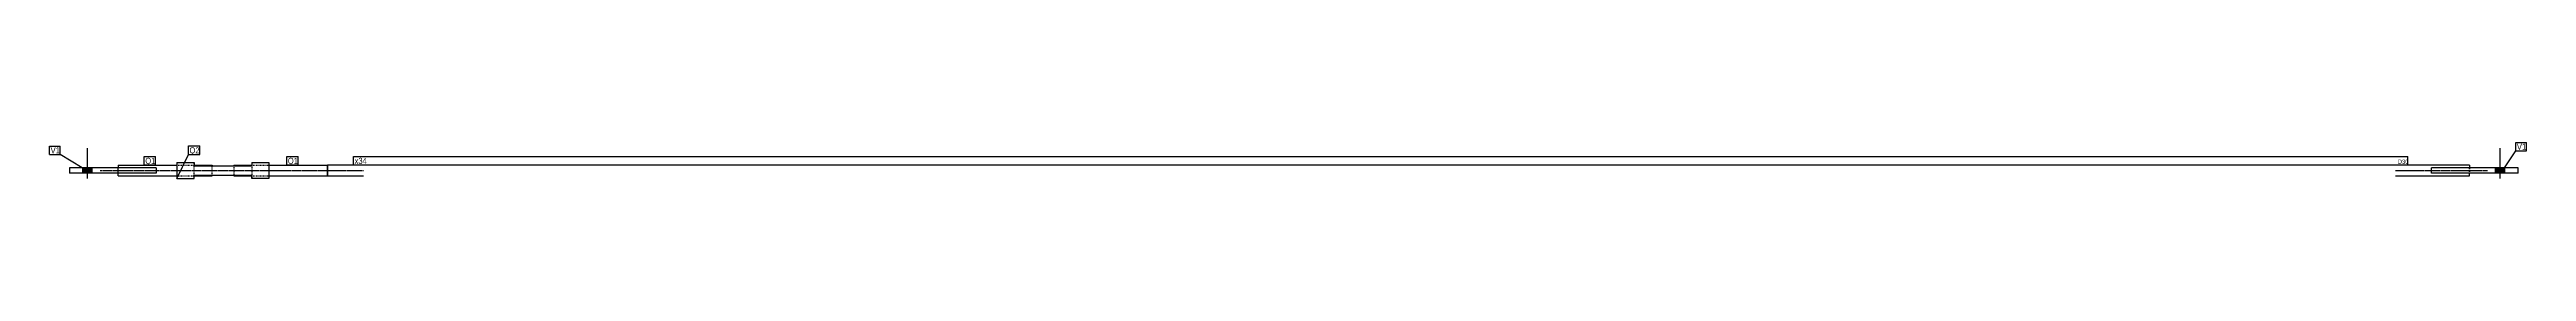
# Model space of a CAD drawing. Header units: millimetres. Extents: x 12 to 19905, y 12 to 354.
# Drawn here: x 12 to 6876, y 12 to 113 of the extents above; entities that cross this region are included whole.
import ezdxf

# ---------------------------------------------------------------- set-up
doc = ezdxf.new("R2010")
doc.units = ezdxf.units.MM
doc.linetypes.add('DXK_LINE_DOT2', pattern=[3.9198, 1.9599, -1.9599])
doc.linetypes.add('DXK_LINE_DOT3', pattern=[5.9187, 2.979, -0.9799, 0.9799, -0.9799])
doc.layers.add('STÅL', color=7, linetype='Continuous')
doc.layers.add('TEKST', color=7, linetype='Continuous')
doc.styles.add('Arial Narrow', font='ARIALN.TTF', dxfattribs={"height": 0.2})

msp = doc.modelspace()

# ---------------------------------------------------------------- hatches: boundary and pattern name
at = {"layer": 'STÅL', "linetype": 'Continuous'}
for points in [[(104.4, 27), (130.4, 27), (130.4, 42), (104.4, 42)], [(6816.1, 42), (6790.1, 42), (6790.1, 27), (6816.1, 27)]]:
    msp.add_hatch(color=96, dxfattribs=at).paths.add_polyline_path(points)

# ---------------------------------------------------------------- linework, layer by layer
at = {"layer": 'STÅL', "color": 96, "linetype": 'Continuous'}
for p, q in [((117.4, 12), (117.4, 97)), ((6803.1, 12), (6803.1, 97)), ((104.4, 27), (104.4, 42)), ((130.4, 27), (130.4, 42)), ((6790.1, 27), (6790.1, 42)), ((6816.1, 27), (6816.1, 42))]:
    msp.add_line(p, q, dxfattribs=at)
at = {"layer": 'STÅL', "color": 2, "linetype": 'Continuous'}
for p, q in [((307.4, 42), (67.4, 42)), ((67.4, 42), (67.4, 27)), ((307.4, 27), (67.4, 27)), ((202.4, 49.5), (364.9, 49.5)), ((202.4, 49.5), (202.4, 42)), ((202.4, 19.5), (202.4, 27)), ((202.4, 19.5), (364.9, 19.5)), ((307.4, 42), (307.4, 27)), ((364.9, 57), (412.4, 57)), ((364.9, 57), (364.9, 12)), ((364.9, 12), (412.4, 12)), ((412.4, 57), (412.4, 47.7)), ((412.4, 49.5), (462.4, 49.5)), ((412.4, 47.7), (572.4, 47.7)), ((412.4, 21.3), (572.4, 21.3)), ((412.4, 12), (412.4, 21.3)), ((412.4, 19.5), (462.4, 19.5)), ((462.4, 49.5), (462.4, 47.7)), ((462.4, 19.5), (462.4, 21.3)), ((522.4, 49.5), (572.4, 49.5)), ((522.4, 49.5), (522.4, 47.7)), ((522.4, 21.3), (522.4, 19.5)), ((522.4, 19.5), (572.4, 19.5)), ((572.4, 57), (619.9, 57)), ((572.4, 57), (572.4, 47.7)), ((572.4, 12), (572.4, 21.3)), ((619.9, 12), (572.4, 12)), ((619.9, 57), (619.9, 12)), ((619.9, 49.5), (782.4, 49.5)), ((619.9, 19.5), (782.4, 19.5)), ((782.4, 19.5), (782.4, 49.5)), ((882.4, 49.5), (782.4, 49.5)), ((782.4, 49.5), (782.4, 19.5)), ((782.4, 19.5), (882.4, 19.5)), ((6718.1, 49.5), (6513.1, 49.5)), ((6513.1, 19.5), (6718.1, 19.5)), ((6853.1, 42), (6613.1, 42)), ((6613.1, 27), (6613.1, 42)), ((6853.1, 27), (6613.1, 27)), ((6718.1, 49.5), (6718.1, 42)), ((6718.1, 19.5), (6718.1, 27)), ((6853.1, 27), (6853.1, 42))]:
    msp.add_line(p, q, dxfattribs=at)
at = {"layer": 'STÅL', "color": 7, "linetype": 'DXK_LINE_DOT3'}
for p, q in [((152.4, 34.5), (512.4, 34.5)), ((512.4, 34.5), (832.4, 34.5)), ((832.4, 34.5), (882.4, 34.5)), ((6513.1, 34.5), (6768.1, 34.5))]:
    msp.add_line(p, q, dxfattribs=at)
at = {"layer": 'STÅL', "color": 7, "linetype": 'DXK_LINE_DOT2'}
for p, q in [((201.4, 42), (201.4, 27)), ((202.4, 27), (202.4, 42)), ((364.9, 49.5), (412.4, 49.5)), ((364.9, 19.5), (412.4, 19.5)), ((412.4, 21.3), (412.4, 54)), ((462.4, 21.3), (462.4, 47.7)), ((522.4, 47.7), (522.4, 21.5)), ((522.4, 21.5), (522.4, 21.3)), ((572.4, 49.5), (619.9, 49.5)), ((572.4, 47.7), (572.4, 15)), ((572.4, 19.5), (619.9, 19.5)), ((6718.1, 27), (6718.1, 42)), ((6719.1, 27), (6719.1, 42))]:
    msp.add_line(p, q, dxfattribs=at)

# ---------------------------------------------------------------- wipeouts: each hides what was drawn before it
at = {"color": 0}
for points in [[(38.4, 82.1), (38.4, 99.6), (15, 99.6), (15, 82.1)], [(6873.1, 92.1), (6873.1, 109.6), (6849.6, 109.6), (6849.6, 92.1)]]:
    msp.add_wipeout(points, dxfattribs=at).dxf.layer = 'TEKST'

# ---------------------------------------------------------------- next in the draw order: wipeouts: each hides what was drawn before it
for points in [[(38.4, 82.1), (38.4, 99.6), (15, 99.6), (15, 82.1)], [(302.9, 53), (302.9, 70.5), (277.4, 70.5), (277.4, 53)], [(425.5, 82.2), (425.5, 99.7), (399.9, 99.7), (399.9, 82.2)], [(697.9, 53), (697.9, 70.5), (672.4, 70.5), (672.4, 53)], [(6514.1, 53), (6514.1, 70.5), (857.4, 70.5), (857.4, 53)], [(6873.1, 92.1), (6873.1, 109.6), (6849.6, 109.6), (6849.6, 92.1)]]:
    msp.add_wipeout(points, dxfattribs=at).dxf.layer = 'TEKST'

# ---------------------------------------------------------------- next in the draw order: linework, layer by layer
at = {"layer": 'TEKST', "color": 7, "linetype": 'Continuous'}
for p, q in [((12, 102.6), (41.4, 102.6)), ((12, 79.1), (12, 102.6)), ((12, 79.1), (41.4, 79.1)), ((41.4, 79.1), (41.4, 102.6)), ((102.5, 42), (41.4, 79.1)), ((6814.8, 42), (6846.6, 89.1)), ((6846.6, 112.6), (6876.1, 112.6)), ((6846.6, 89.1), (6846.6, 112.6)), ((6846.6, 89.1), (6876.1, 89.1)), ((6876.1, 89.1), (6876.1, 112.6))]:
    msp.add_line(p, q, dxfattribs=at)

# ---------------------------------------------------------------- next in the draw order: texts
at = {"layer": 'TEKST', "color": 3, "style": 'Arial Narrow'}
for p in [(15, 82.1), (6849.6, 92.1)]:
    msp.add_text('V1', height=16.7, dxfattribs=at).set_placement(p)

# ---------------------------------------------------------------- next in the draw order: wipeouts: each hides what was drawn before it
at = {"color": 0}
for points in [[(302.9, 53), (302.9, 70.5), (277.4, 70.5), (277.4, 53)], [(425.5, 82.2), (425.5, 99.7), (399.9, 99.7), (399.9, 82.2)], [(697.9, 53), (697.9, 70.5), (672.4, 70.5), (672.4, 53)], [(6514.1, 53), (6514.1, 70.5), (857.4, 70.5), (857.4, 53)]]:
    msp.add_wipeout(points, dxfattribs=at).dxf.layer = 'TEKST'

# ---------------------------------------------------------------- next in the draw order: linework, layer by layer
at = {"layer": 'TEKST', "color": 7, "linetype": 'Continuous'}
for p, q in [((274.4, 73.5), (305.9, 73.5)), ((274.4, 50), (274.4, 73.5)), ((305.9, 50), (305.9, 73.5)), ((364.9, 12), (396.9, 79.2)), ((396.9, 102.7), (428.5, 102.7)), ((396.9, 79.2), (396.9, 102.7)), ((396.9, 79.2), (428.5, 79.2)), ((428.5, 79.2), (428.5, 102.7)), ((669.4, 73.5), (700.9, 73.5)), ((669.4, 50), (669.4, 73.5)), ((700.9, 50), (700.9, 73.5)), ((854.4, 50), (854.4, 73.5)), ((274.4, 50), (305.9, 50)), ((669.4, 50), (700.9, 50))]:
    msp.add_line(p, q, dxfattribs=at)

# ---------------------------------------------------------------- next in the draw order: texts
at = {"layer": 'TEKST', "color": 3, "style": 'Arial Narrow'}
for s, p in [('Q1', (277.4, 53)), ('Q2', (399.9, 82.2)), ('Q1', (672.4, 53)), ('x34', (857.4, 53))]:
    msp.add_text(s, height=16.7, dxfattribs=at).set_placement(p)

# ---------------------------------------------------------------- next in the draw order: wipeouts: each hides what was drawn before it
at = {"color": 0}
msp.add_wipeout([(6544.4, 53), (6544.4, 65.5), (6519.3, 65.5), (6519.3, 53)], dxfattribs=at).dxf.layer = 'TEKST'

# ---------------------------------------------------------------- next in the draw order: wipeouts: each hides what was drawn before it
msp.add_wipeout([(6544.4, 53), (6544.4, 65.5), (6519.3, 65.5), (6519.3, 53)], dxfattribs=at).dxf.layer = 'TEKST'

# ---------------------------------------------------------------- next in the draw order: linework, layer by layer
at = {"layer": 'TEKST', "color": 7, "linetype": 'Continuous'}
for p, q in [((854.4, 73.5), (6547.4, 73.5)), ((6547.4, 50), (6547.4, 73.5)), ((854.4, 50), (6547.4, 50))]:
    msp.add_line(p, q, dxfattribs=at)

# ---------------------------------------------------------------- next in the draw order: texts
at = {"layer": 'TEKST', "color": 3, "style": 'Arial Narrow'}
msp.add_text('D30', height=11.93, dxfattribs=at).set_placement((6519.3, 53))

doc.saveas('drawing.dxf')
